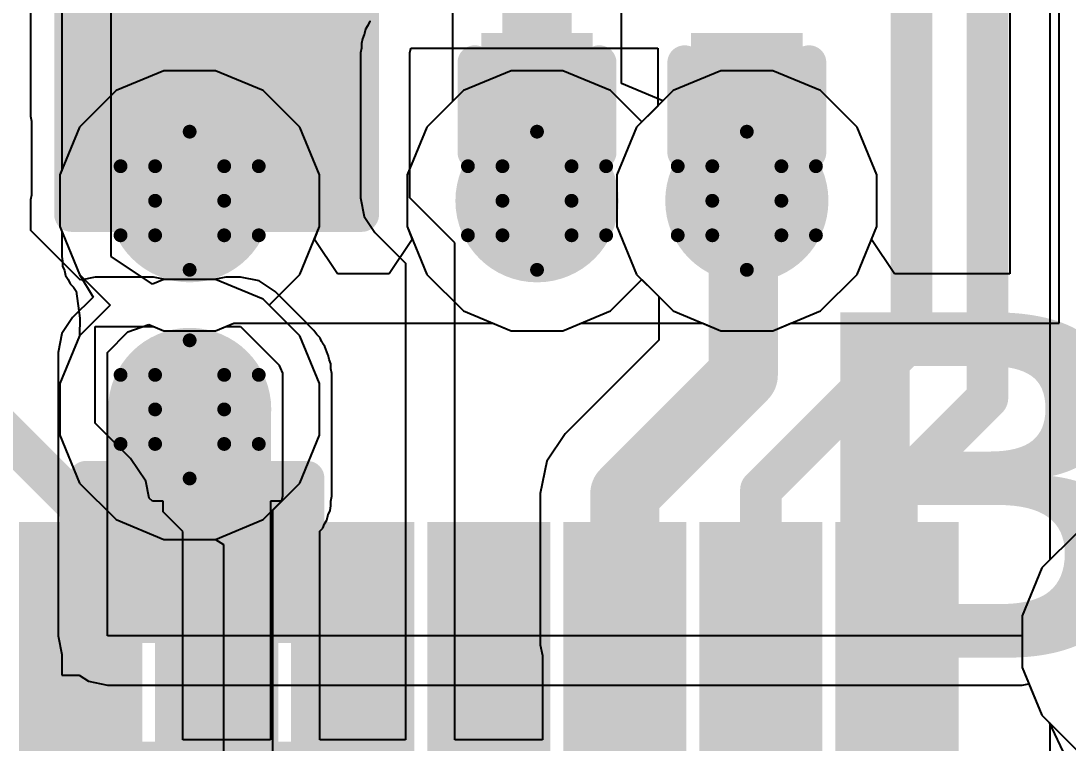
# Model space of a CAD drawing. Header units: inches. Extents: x -10 to 344, y -7 to 75.
# Drawn here: x 52.439 to 56.288, y 10.619 to 13.274 of the extents above; entities that cross this region are included whole.
import ezdxf

# ---------------------------------------------------------------- set-up
doc = ezdxf.new("R2010")
doc.units = ezdxf.units.IN
for name, color, linetype in [('Bottom Layer', 5, 'Continuous'), ('Bottom Overlay', 54, 'Continuous'), ('Bottom Paste', 16, 'Continuous'), ('Bottom Solder', 6, 'Continuous'), ('Drill Drawing', 1, 'Continuous'), ('Mid Layer 1', 16, 'Continuous'), ('Mid Layer 2', 76, 'Continuous'), ('Top Layer', 1, 'Continuous'), ('Top Overlay', 2, 'Continuous'), ('Top Paste', 8, 'Continuous'), ('Top Solder', 216, 'Continuous'), ('Via Holes', 16, 'Continuous')]:
    doc.layers.add(name, color=color, linetype=linetype)
doc.styles.add('Arial_Bold', font='', dxfattribs={"height": 0.2})
doc.styles.get('Arial_Bold').set_extended_font_data('Arial', bold=True)

# ---------------------------------------------------------------- blocks, each defined once
blk = doc.blocks.new('C___0402_25')
at = {"layer": 'Top Layer'}
for points in [[(-0.6985, -0.3175), (-0.6985, 0.3175), (-0.2413, 0.3175), (-0.2413, -0.3175)], [(0.2413, -0.3175), (0.2413, 0.3175), (0.6985, 0.3175), (0.6985, -0.3175)]]:
    blk.add_hatch(color=1, dxfattribs=at).paths.add_polyline_path(points)
at = {"layer": 'Top Paste'}
for points in [[(-0.6985, -0.3175), (-0.6985, 0.3175), (-0.2413, 0.3175), (-0.2413, -0.3175)], [(0.2413, -0.3175), (0.2413, 0.3175), (0.6985, 0.3175), (0.6985, -0.3175)]]:
    blk.add_hatch(color=8, dxfattribs=at).paths.add_polyline_path(points)
at = {"layer": 'Top Solder'}
for points in [[(-0.7585, -0.3775), (-0.7585, 0.3775), (-0.1813, 0.3775), (-0.1813, -0.3775)], [(0.1813, -0.3775), (0.1813, 0.3775), (0.7585, 0.3775), (0.7585, -0.3775)]]:
    blk.add_hatch(color=216, dxfattribs=at).paths.add_polyline_path(points)
at = {"layer": 'Top Overlay'}
for points in [[(-0.7874, 0.4064, 0.127, 0.127, 0), (-0.2794, 0.4064, 0.127, 0.127, 0)], [(-0.7874, 0.4064, 0.127, 0.127, 0), (-0.7874, -0.4064, 0.127, 0.127, 0)], [(0.2794, 0.4064, 0.127, 0.127, 0), (0.7874, 0.4064, 0.127, 0.127, 0)], [(0.7874, 0.4064, 0.127, 0.127, 0), (0.7874, -0.4064, 0.127, 0.127, 0)], [(-0.7874, -0.4064, 0.127, 0.127, 0), (-0.2794, -0.4064, 0.127, 0.127, 0)], [(0.2794, -0.4064, 0.127, 0.127, 0), (0.7874, -0.4064, 0.127, 0.127, 0)]]:
    blk.add_lwpolyline(points, format="xyseb", dxfattribs=at)
for points in [[(-0.8191, 0.4064, 0.0635, 0.0635, 1), (-0.7556, 0.4064, 0.0635, 0.0635, 1)], [(-0.8191, 0.4064, 0.0635, 0.0635, 1), (-0.7556, 0.4064, 0.0635, 0.0635, 1)], [(-0.3111, 0.4064, 0.0635, 0.0635, 1), (-0.2477, 0.4064, 0.0635, 0.0635, 1)], [(0.2477, 0.4064, 0.0635, 0.0635, 1), (0.3111, 0.4064, 0.0635, 0.0635, 1)], [(0.7556, 0.4064, 0.0635, 0.0635, 1), (0.8191, 0.4064, 0.0635, 0.0635, 1)], [(0.7556, 0.4064, 0.0635, 0.0635, 1), (0.8191, 0.4064, 0.0635, 0.0635, 1)], [(-0.8191, -0.4064, 0.0635, 0.0635, 1), (-0.7556, -0.4064, 0.0635, 0.0635, 1)], [(-0.8191, -0.4064, 0.0635, 0.0635, 1), (-0.7556, -0.4064, 0.0635, 0.0635, 1)], [(-0.3111, -0.4064, 0.0635, 0.0635, 1), (-0.2477, -0.4064, 0.0635, 0.0635, 1)], [(0.2477, -0.4064, 0.0635, 0.0635, 1), (0.3111, -0.4064, 0.0635, 0.0635, 1)], [(0.7556, -0.4064, 0.0635, 0.0635, 1), (0.8191, -0.4064, 0.0635, 0.0635, 1)], [(0.7556, -0.4064, 0.0635, 0.0635, 1), (0.8191, -0.4064, 0.0635, 0.0635, 1)]]:
    blk.add_lwpolyline(points, format="xyseb", close=True, dxfattribs=at)
blk = doc.blocks.new('C___0603_B_26')
at = {"layer": 'Bottom Layer'}
for points in [[(-1.143, -0.4445), (-1.143, 0.4445), (-0.381, 0.4445), (-0.381, -0.4445)], [(0.381, -0.4445), (0.381, 0.4445), (1.143, 0.4445), (1.143, -0.4445)]]:
    blk.add_hatch(color=5, dxfattribs=at).paths.add_polyline_path(points)
at = {"layer": 'Bottom Paste'}
for points in [[(-1.143, -0.4445), (-1.143, 0.4445), (-0.381, 0.4445), (-0.381, -0.4445)], [(0.381, -0.4445), (0.381, 0.4445), (1.143, 0.4445), (1.143, -0.4445)]]:
    blk.add_hatch(color=16, dxfattribs=at).paths.add_polyline_path(points)
at = {"layer": 'Bottom Solder'}
for points in [[(-1.203, -0.5045), (-1.203, 0.5045), (-0.321, 0.5045), (-0.321, -0.5045)], [(0.321, -0.5045), (0.321, 0.5045), (1.203, 0.5045), (1.203, -0.5045)]]:
    blk.add_hatch(color=6, dxfattribs=at).paths.add_polyline_path(points)
at = {"layer": 'Bottom Overlay'}
for points in [[(-1.2446, -0.5334, 0.127, 0.127, 0), (-1.2446, 0.5334, 0.127, 0.127, 0)], [(-0.4572, 0.5334, 0.127, 0.127, 0), (-1.2446, 0.5334, 0.127, 0.127, 0)], [(1.2446, 0.5334, 0.127, 0.127, 0), (0.4572, 0.5334, 0.127, 0.127, 0)], [(1.2446, -0.5334, 0.127, 0.127, 0), (1.2446, 0.5334, 0.127, 0.127, 0)], [(-0.4572, -0.5334, 0.127, 0.127, 0), (-1.2446, -0.5334, 0.127, 0.127, 0)], [(1.2446, -0.5334, 0.127, 0.127, 0), (0.4572, -0.5334, 0.127, 0.127, 0)]]:
    blk.add_lwpolyline(points, format="xyseb", dxfattribs=at)
for points in [[(-1.2764, 0.5334, 0.0635, 0.0635, 1), (-1.2128, 0.5334, 0.0635, 0.0635, 1)], [(-1.2764, 0.5334, 0.0635, 0.0635, 1), (-1.2128, 0.5334, 0.0635, 0.0635, 1)], [(-0.4889, 0.5334, 0.0635, 0.0635, 1), (-0.4254, 0.5334, 0.0635, 0.0635, 1)], [(0.4254, 0.5334, 0.0635, 0.0635, 1), (0.4889, 0.5334, 0.0635, 0.0635, 1)], [(1.2128, 0.5334, 0.0635, 0.0635, 1), (1.2764, 0.5334, 0.0635, 0.0635, 1)], [(1.2128, 0.5334, 0.0635, 0.0635, 1), (1.2764, 0.5334, 0.0635, 0.0635, 1)], [(-1.2764, -0.5334, 0.0635, 0.0635, 1), (-1.2128, -0.5334, 0.0635, 0.0635, 1)], [(-1.2764, -0.5334, 0.0635, 0.0635, 1), (-1.2128, -0.5334, 0.0635, 0.0635, 1)], [(-0.4889, -0.5334, 0.0635, 0.0635, 1), (-0.4254, -0.5334, 0.0635, 0.0635, 1)], [(0.4254, -0.5334, 0.0635, 0.0635, 1), (0.4889, -0.5334, 0.0635, 0.0635, 1)], [(1.2128, -0.5334, 0.0635, 0.0635, 1), (1.2764, -0.5334, 0.0635, 0.0635, 1)], [(1.2128, -0.5334, 0.0635, 0.0635, 1), (1.2764, -0.5334, 0.0635, 0.0635, 1)]]:
    blk.add_lwpolyline(points, format="xyseb", close=True, dxfattribs=at)
blk = doc.blocks.new('32_QFN__5_5__B_27')
at = {"layer": 'Bottom Layer'}
for points in [[(2.085, 1.375), (2.785, 1.375), (2.785, 1.125), (2.085, 1.125)], [(2.085, 0.875), (2.785, 0.875), (2.785, 0.625), (2.085, 0.625)], [(2.085, 0.375), (2.785, 0.375), (2.785, 0.125), (2.085, 0.125)], [(2.085, -0.125), (2.785, -0.125), (2.785, -0.375), (2.085, -0.375)], [(2.085, -0.625), (2.785, -0.625), (2.785, -0.875), (2.085, -0.875)], [(2.085, -1.125), (2.785, -1.125), (2.785, -1.375), (2.085, -1.375)], [(2.085, -1.625), (2.785, -1.625), (2.785, -1.875), (2.085, -1.875)]]:
    blk.add_hatch(color=5, dxfattribs=at).paths.add_polyline_path(points)
at = {"layer": 'Bottom Paste'}
for points in [[(2.085, 1.375), (2.785, 1.375), (2.785, 1.125), (2.085, 1.125)], [(2.085, 0.875), (2.785, 0.875), (2.785, 0.625), (2.085, 0.625)], [(2.085, 0.375), (2.785, 0.375), (2.785, 0.125), (2.085, 0.125)], [(2.085, -0.125), (2.785, -0.125), (2.785, -0.375), (2.085, -0.375)], [(2.085, -0.625), (2.785, -0.625), (2.785, -0.875), (2.085, -0.875)], [(2.085, -1.125), (2.785, -1.125), (2.785, -1.375), (2.085, -1.375)], [(2.085, -1.625), (2.785, -1.625), (2.785, -1.875), (2.085, -1.875)]]:
    blk.add_hatch(color=16, dxfattribs=at).paths.add_polyline_path(points)
at = {"layer": 'Bottom Solder'}
for points in [[(1.9834, 1.4766), (2.8866, 1.4766), (2.8866, 1.0234), (1.9834, 1.0234)], [(1.9834, 0.9766), (2.8866, 0.9766), (2.8866, 0.5234), (1.9834, 0.5234)], [(1.9834, 0.4766), (2.8866, 0.4766), (2.8866, 0.0234), (1.9834, 0.0234)], [(1.9834, -0.0234), (2.8866, -0.0234), (2.8866, -0.4766), (1.9834, -0.4766)], [(1.9834, -0.5234), (2.8866, -0.5234), (2.8866, -0.9766), (1.9834, -0.9766)], [(1.9834, -1.0234), (2.8866, -1.0234), (2.8866, -1.4766), (1.9834, -1.4766)], [(1.9834, -1.5234), (2.8866, -1.5234), (2.8866, -1.9766), (1.9834, -1.9766)]]:
    blk.add_hatch(color=6, dxfattribs=at).paths.add_polyline_path(points)
at = {"layer": 'Bottom Overlay'}
blk.add_lwpolyline([(2.5, -2.205, 0.127, 0.127, 0), (2.5, -2.5, 0.127, 0.127, 0)], format="xyseb", dxfattribs=at)
blk.add_lwpolyline([(2.4683, -2.205, 0.0635, 0.0635, 1), (2.5318, -2.205, 0.0635, 0.0635, 1)], format="xyseb", close=True, dxfattribs=at)
blk = doc.blocks.new('CAP_0201_B_93')
at = {"layer": 'Bottom Layer'}
for points in [[(-0.45, 0.15), (-0.15, 0.15), (-0.15, -0.15), (-0.45, -0.15)], [(0.15, 0.15), (0.45, 0.15), (0.45, -0.15), (0.15, -0.15)]]:
    blk.add_hatch(color=5, dxfattribs=at).paths.add_polyline_path(points)
at = {"layer": 'Bottom Paste'}
for points in [[(-0.45, 0.15), (-0.15, 0.15), (-0.15, -0.15), (-0.45, -0.15)], [(0.15, 0.15), (0.45, 0.15), (0.45, -0.15), (0.15, -0.15)]]:
    blk.add_hatch(color=16, dxfattribs=at).paths.add_polyline_path(points)
at = {"layer": 'Bottom Solder'}
for points in [[(-0.505, 0.205), (-0.095, 0.205), (-0.095, -0.205), (-0.505, -0.205)], [(0.095, 0.205), (0.505, 0.205), (0.505, -0.205), (0.095, -0.205)]]:
    blk.add_hatch(color=6, dxfattribs=at).paths.add_polyline_path(points)
at = {"layer": 'Bottom Overlay'}
for points in [[(-0.2032, 0.2286, 0.127, 0.127, 0), (-0.5334, 0.2286, 0.127, 0.127, 0)], [(-0.5334, -0.2286, 0.127, 0.127, 0), (-0.5334, 0.2286, 0.127, 0.127, 0)], [(0.5334, 0.2286, 0.127, 0.127, 0), (0.2032, 0.2286, 0.127, 0.127, 0)], [(0.5334, -0.2286, 0.127, 0.127, 0), (0.5334, 0.2286, 0.127, 0.127, 0)], [(-0.2032, -0.2286, 0.127, 0.127, 0), (-0.5334, -0.2286, 0.127, 0.127, 0)], [(0.5334, -0.2286, 0.127, 0.127, 0), (0.2032, -0.2286, 0.127, 0.127, 0)]]:
    blk.add_lwpolyline(points, format="xyseb", dxfattribs=at)
for points in [[(-0.5651, 0.2286, 0.0635, 0.0635, 1), (-0.5016, 0.2286, 0.0635, 0.0635, 1)], [(-0.5651, 0.2286, 0.0635, 0.0635, 1), (-0.5016, 0.2286, 0.0635, 0.0635, 1)], [(-0.2349, 0.2286, 0.0635, 0.0635, 1), (-0.1714, 0.2286, 0.0635, 0.0635, 1)], [(0.1714, 0.2286, 0.0635, 0.0635, 1), (0.2349, 0.2286, 0.0635, 0.0635, 1)], [(0.5016, 0.2286, 0.0635, 0.0635, 1), (0.5651, 0.2286, 0.0635, 0.0635, 1)], [(0.5016, 0.2286, 0.0635, 0.0635, 1), (0.5651, 0.2286, 0.0635, 0.0635, 1)], [(-0.5651, -0.2286, 0.0635, 0.0635, 1), (-0.5016, -0.2286, 0.0635, 0.0635, 1)], [(-0.5651, -0.2286, 0.0635, 0.0635, 1), (-0.5016, -0.2286, 0.0635, 0.0635, 1)], [(-0.2349, -0.2286, 0.0635, 0.0635, 1), (-0.1714, -0.2286, 0.0635, 0.0635, 1)], [(0.1714, -0.2286, 0.0635, 0.0635, 1), (0.2349, -0.2286, 0.0635, 0.0635, 1)], [(0.5016, -0.2286, 0.0635, 0.0635, 1), (0.5651, -0.2286, 0.0635, 0.0635, 1)], [(0.5016, -0.2286, 0.0635, 0.0635, 1), (0.5651, -0.2286, 0.0635, 0.0635, 1)]]:
    blk.add_lwpolyline(points, format="xyseb", close=True, dxfattribs=at)
blk = doc.blocks.new('CAP_0201_B_94')
at = {"layer": 'Bottom Layer'}
for points in [[(-0.45, 0.15), (-0.15, 0.15), (-0.15, -0.15), (-0.45, -0.15)], [(0.15, 0.15), (0.45, 0.15), (0.45, -0.15), (0.15, -0.15)]]:
    blk.add_hatch(color=5, dxfattribs=at).paths.add_polyline_path(points)
at = {"layer": 'Bottom Paste'}
for points in [[(-0.45, 0.15), (-0.15, 0.15), (-0.15, -0.15), (-0.45, -0.15)], [(0.15, 0.15), (0.45, 0.15), (0.45, -0.15), (0.15, -0.15)]]:
    blk.add_hatch(color=16, dxfattribs=at).paths.add_polyline_path(points)
at = {"layer": 'Bottom Solder'}
for points in [[(-0.505, 0.205), (-0.095, 0.205), (-0.095, -0.205), (-0.505, -0.205)], [(0.095, 0.205), (0.505, 0.205), (0.505, -0.205), (0.095, -0.205)]]:
    blk.add_hatch(color=6, dxfattribs=at).paths.add_polyline_path(points)
at = {"layer": 'Bottom Overlay'}
for points in [[(-0.2032, 0.2286, 0.127, 0.127, 0), (-0.5334, 0.2286, 0.127, 0.127, 0)], [(-0.5334, -0.2286, 0.127, 0.127, 0), (-0.5334, 0.2286, 0.127, 0.127, 0)], [(0.5334, 0.2286, 0.127, 0.127, 0), (0.2032, 0.2286, 0.127, 0.127, 0)], [(0.5334, -0.2286, 0.127, 0.127, 0), (0.5334, 0.2286, 0.127, 0.127, 0)], [(-0.2032, -0.2286, 0.127, 0.127, 0), (-0.5334, -0.2286, 0.127, 0.127, 0)], [(0.5334, -0.2286, 0.127, 0.127, 0), (0.2032, -0.2286, 0.127, 0.127, 0)]]:
    blk.add_lwpolyline(points, format="xyseb", dxfattribs=at)
for points in [[(-0.5651, 0.2286, 0.0635, 0.0635, 1), (-0.5016, 0.2286, 0.0635, 0.0635, 1)], [(-0.5651, 0.2286, 0.0635, 0.0635, 1), (-0.5016, 0.2286, 0.0635, 0.0635, 1)], [(-0.2349, 0.2286, 0.0635, 0.0635, 1), (-0.1714, 0.2286, 0.0635, 0.0635, 1)], [(0.1714, 0.2286, 0.0635, 0.0635, 1), (0.2349, 0.2286, 0.0635, 0.0635, 1)], [(0.5016, 0.2286, 0.0635, 0.0635, 1), (0.5651, 0.2286, 0.0635, 0.0635, 1)], [(0.5016, 0.2286, 0.0635, 0.0635, 1), (0.5651, 0.2286, 0.0635, 0.0635, 1)], [(-0.5651, -0.2286, 0.0635, 0.0635, 1), (-0.5016, -0.2286, 0.0635, 0.0635, 1)], [(-0.5651, -0.2286, 0.0635, 0.0635, 1), (-0.5016, -0.2286, 0.0635, 0.0635, 1)], [(-0.2349, -0.2286, 0.0635, 0.0635, 1), (-0.1714, -0.2286, 0.0635, 0.0635, 1)], [(0.1714, -0.2286, 0.0635, 0.0635, 1), (0.2349, -0.2286, 0.0635, 0.0635, 1)], [(0.5016, -0.2286, 0.0635, 0.0635, 1), (0.5651, -0.2286, 0.0635, 0.0635, 1)], [(0.5016, -0.2286, 0.0635, 0.0635, 1), (0.5651, -0.2286, 0.0635, 0.0635, 1)]]:
    blk.add_lwpolyline(points, format="xyseb", close=True, dxfattribs=at)

msp = doc.modelspace()

# ---------------------------------------------------------------- hatches: boundary and pattern name
at = {"layer": 'Bottom Layer'}
h = msp.add_hatch(color=5, dxfattribs=at)
edge = h.paths.add_edge_path()
edge.add_arc((53.0588, 12.6126), 0.3, 0, 360)
h = msp.add_hatch(color=5, dxfattribs=at)
edge = h.paths.add_edge_path()
edge.add_arc((54.3357, 12.6126), 0.3, 0, 360)
h = msp.add_hatch(color=5, dxfattribs=at)
edge = h.paths.add_edge_path()
edge.add_arc((55.107, 12.6126), 0.3, 0, 360)
h = msp.add_hatch(color=5, dxfattribs=at)
edge = h.paths.add_edge_path()
edge.add_arc((53.0588, 11.8454), 0.3, 0, 360)
at = {"layer": 'Mid Layer 1'}
h = msp.add_hatch(color=16, dxfattribs=at)
edge = h.paths.add_edge_path()
edge.add_arc((53.0588, 12.6126), 0.3, 0, 360)
h = msp.add_hatch(color=16, dxfattribs=at)
edge = h.paths.add_edge_path()
edge.add_arc((54.3357, 12.6126), 0.3, 0, 360)
h = msp.add_hatch(color=16, dxfattribs=at)
edge = h.paths.add_edge_path()
edge.add_arc((55.107, 12.6126), 0.3, 0, 360)
h = msp.add_hatch(color=16, dxfattribs=at)
edge = h.paths.add_edge_path()
edge.add_arc((53.0588, 11.8454), 0.3, 0, 360)
at = {"layer": 'Mid Layer 2'}
h = msp.add_hatch(color=76, dxfattribs=at)
edge = h.paths.add_edge_path()
edge.add_arc((53.0588, 12.6126), 0.3, 0, 360)
h = msp.add_hatch(color=76, dxfattribs=at)
edge = h.paths.add_edge_path()
edge.add_arc((54.3357, 12.6126), 0.3, 0, 360)
h = msp.add_hatch(color=76, dxfattribs=at)
edge = h.paths.add_edge_path()
edge.add_arc((55.107, 12.6126), 0.3, 0, 360)
h = msp.add_hatch(color=76, dxfattribs=at)
edge = h.paths.add_edge_path()
edge.add_arc((53.0588, 11.8454), 0.3, 0, 360)
at = {"layer": 'Top Layer'}
h = msp.add_hatch(color=1, dxfattribs=at)
edge = h.paths.add_edge_path()
edge.add_arc((53.0588, 12.6126), 0.3, 0, 360)
h = msp.add_hatch(color=1, dxfattribs=at)
edge = h.paths.add_edge_path()
edge.add_arc((54.3357, 12.6126), 0.3, 0, 360)
h = msp.add_hatch(color=1, dxfattribs=at)
edge = h.paths.add_edge_path()
edge.add_arc((55.107, 12.6126), 0.3, 0, 360)
h = msp.add_hatch(color=1, dxfattribs=at)
edge = h.paths.add_edge_path()
edge.add_arc((53.0588, 11.8454), 0.3, 0, 360)
msp.add_hatch(color=1, dxfattribs=at).paths.add_polyline_path([(52.7565, 11.0465), (53.3581, 11.0465), (53.3581, 11.8454), (52.7565, 11.8454)])
at = {"layer": 'Via Holes'}
h = msp.add_hatch(color=7, dxfattribs=at)
edge = h.paths.add_edge_path()
edge.add_arc((53.0588, 12.6126), 0.15, 0, 360)
h = msp.add_hatch(color=7, dxfattribs=at)
edge = h.paths.add_edge_path()
edge.add_arc((54.3357, 12.6126), 0.15, 0, 360)
h = msp.add_hatch(color=7, dxfattribs=at)
edge = h.paths.add_edge_path()
edge.add_arc((55.107, 12.6126), 0.15, 0, 360)
h = msp.add_hatch(color=7, dxfattribs=at)
edge = h.paths.add_edge_path()
edge.add_arc((53.0588, 11.8454), 0.15, 0, 360)

# ---------------------------------------------------------------- linework, layer by layer
at = {"layer": 'Bottom Layer'}
for p, q in [((52.4749, 12.9219), (52.4749, 13.4156)), ((53.7048, 13.2432), (53.7017, 13.2273)), ((53.7138, 13.2566), (53.7048, 13.2432)), ((53.7206, 13.2731), (53.7138, 13.2566)), ((53.7215, 13.2744), (53.7206, 13.2731)), ((53.6936, 13.2078), (53.6903, 13.1913)), ((53.7004, 13.2243), (53.6936, 13.2078)), ((53.7006, 13.2253), (53.7004, 13.2243)), ((53.7012, 13.2262), (53.7006, 13.2253)), ((53.7017, 13.2273), (53.7012, 13.2262)), ((53.6903, 13.1735), (53.6868, 13.1559)), ((53.6903, 13.1913), (53.6903, 13.1735)), ((53.8681, 13.1559), (53.8714, 13.1724)), ((53.8714, 13.1724), (53.8723, 13.1738)), ((53.8723, 13.1738), (54.7792, 13.1738)), ((54.7792, 13.1738), (54.7792, 12.9605)), ((53.6868, 13.1559), (53.6868, 12.6235)), ((53.8681, 12.6235), (53.8681, 13.1559)), ((54.7792, 12.9605), (54.7019, 12.8833)), ((52.4783, 12.9044), (52.4749, 12.9219)), ((52.4783, 12.6344), (52.4783, 12.9044)), ((54.7019, 12.8833), (54.6292, 12.7076)), ((54.6292, 12.7076), (54.6292, 12.5176)), ((52.4749, 12.6169), (52.4783, 12.6344)), ((52.4749, 12.503), (52.4749, 12.6169)), ((53.6868, 12.6235), (53.7006, 12.5542)), ((54.0335, 12.4582), (53.8681, 12.6235)), ((53.7006, 12.5542), (53.7399, 12.4953)), ((54.6292, 12.5176), (54.7019, 12.342)), ((52.6571, 12.3208), (52.4749, 12.503)), ((53.7399, 12.4953), (53.8522, 12.3831)), ((54.0335, 10.6302), (54.0335, 12.4582)), ((53.8522, 12.3831), (53.8522, 10.6302)), ((52.7115, 12.3316), (52.6571, 12.3208)), ((52.9262, 12.3316), (52.7115, 12.3316)), ((52.9685, 12.3232), (52.9262, 12.3316)), ((53.1492, 12.3232), (52.9685, 12.3232)), ((53.1914, 12.3316), (53.1492, 12.3232)), ((53.2451, 12.3316), (53.1914, 12.3316)), ((53.3145, 12.3178), (53.2451, 12.3316)), ((53.3733, 12.2786), (53.3145, 12.3178)), ((54.7019, 12.342), (54.7832, 12.2607)), ((53.4645, 12.1874), (53.3733, 12.2786)), ((54.7832, 12.2607), (54.7832, 12.0999)), ((53.5158, 12.136), (53.4645, 12.1874)), ((52.7115, 11.7952), (52.7115, 12.1504)), ((52.7115, 12.1504), (52.9262, 12.1504)), ((52.9262, 12.1504), (52.9638, 12.1348)), ((52.9638, 12.1348), (53.1539, 12.1348)), ((53.1539, 12.1348), (53.1914, 12.1504)), ((53.1914, 12.1504), (53.2451, 12.1504)), ((53.2451, 12.1504), (53.3363, 12.0592)), ((53.5258, 12.1211), (53.5158, 12.136)), ((53.5384, 12.1084), (53.5258, 12.1211)), ((53.5438, 12.0954), (53.5384, 12.1084)), ((53.5454, 12.0938), (53.5438, 12.0954)), ((53.5471, 12.0892), (53.5454, 12.0938)), ((53.5551, 12.0772), (53.5471, 12.0892)), ((54.7832, 12.0999), (54.4388, 11.7555)), ((53.3363, 12.0592), (53.3876, 12.0079)), ((53.5553, 12.0762), (53.5551, 12.0772)), ((53.5672, 12.0476), (53.5553, 12.0762)), ((53.5677, 12.0467), (53.5672, 12.0476)), ((53.5672, 12.0476), (53.5672, 12.0476)), ((53.5712, 12.0292), (53.5677, 12.0467)), ((53.5781, 12.0127), (53.5712, 12.0292)), ((53.578, 11.9949), (53.5781, 12.0127)), ((53.3876, 12.0079), (53.3878, 12.0069)), ((53.3878, 12.0069), (53.3916, 11.9978)), ((53.3916, 11.9978), (53.3916, 11.9978)), ((53.3916, 11.9978), (53.3916, 11.9978)), ((53.3916, 11.9978), (53.3997, 11.9782)), ((53.3997, 11.9782), (53.4002, 11.9774)), ((53.4002, 11.9774), (53.4002, 11.5259)), ((53.5815, 11.9774), (53.578, 11.9949)), ((53.5815, 11.5259), (53.5815, 11.9774)), ((52.8416, 11.6651), (52.7115, 11.7952)), ((54.4388, 11.7555), (54.3714, 11.6546)), ((52.8978, 11.5811), (52.8416, 11.6651)), ((54.3714, 11.6546), (54.3477, 11.5357)), ((52.91, 11.5196), (52.8978, 11.5811)), ((52.9216, 11.508), (52.91, 11.5196)), ((53.397, 11.5094), (53.3961, 11.508)), ((53.4002, 11.5259), (53.397, 11.5094)), ((53.578, 11.5083), (53.5815, 11.5259)), ((54.3477, 11.5357), (54.3477, 10.9802)), ((52.9613, 11.508), (52.9216, 11.508)), ((52.9613, 11.4683), (52.9613, 11.508)), ((53.3961, 11.508), (53.3557, 11.508)), ((53.3557, 11.508), (53.3557, 11.3926)), ((53.5679, 11.4575), (53.5748, 11.474)), ((53.5748, 11.474), (53.578, 11.4905)), ((53.578, 11.4905), (53.578, 11.5083)), ((53.0335, 11.3961), (52.9613, 11.4683)), ((53.5546, 11.4252), (53.5635, 11.4386)), ((53.5635, 11.4386), (53.5667, 11.4545)), ((53.5667, 11.4545), (53.5672, 11.4556)), ((53.5672, 11.4556), (53.5677, 11.4565)), ((53.5677, 11.4565), (53.5679, 11.4575)), ((53.0335, 10.6302), (53.0335, 11.3961)), ((53.537, 11.3975), (53.5468, 11.4074)), ((53.537, 10.6302), (53.537, 11.3975)), ((53.5468, 11.4074), (53.5478, 11.4087)), ((53.5478, 11.4087), (53.5546, 11.4252)), ((53.3557, 11.3926), (53.3557, 10.6302)), ((54.3477, 10.9802), (54.3557, 10.9401)), ((54.3557, 10.9401), (54.3557, 10.6302)), ((53.3557, 10.6302), (53.0335, 10.6302)), ((53.8522, 10.6302), (53.537, 10.6302)), ((54.3557, 10.6302), (54.0335, 10.6302))]:
    msp.add_line(p, q, dxfattribs=at)
for points in [[(55.9917, 11.8873, 0.1524, 0.1524, 0), (55.9917, 15.031, 0.1524, 0.1524, 0)], [(55.7123, 12.1033, 0.1524, 0.1524, 0), (55.7123, 14.9152, 0.1524, 0.1524, 0)], [(52.5661, 13.5727, 0.254, 0.254, 0), (53.0944, 13.0444, 0.254, 0.254, 0)], [(53.0944, 13.0444, 0.254, 0.254, 0), (53.1579, 13.0444, 0.254, 0.254, 0)], [(55.107, 12.6126, 0.1524, 0.1524, 0), (55.107, 13.0238, 0.1524, 0.1524, 0)], [(55.094, 11.9712, 0.254, 0.254, 0), (55.094, 12.4002, 0.254, 0.254, 0)], [(55.1585, 11.5495, 0.1524, 0.1524, 0), (55.7123, 12.1033, 0.1524, 0.1524, 0)], [(52.1121, 12.0285, 0.1524, 0.1524, 0), (52.6585, 11.482, 0.1524, 0.1524, 0)], [(54.6585, 11.5357, 0.254, 0.254, 0), (55.094, 11.9712, 0.254, 0.254, 0)], [(55.6585, 11.5541, 0.1524, 0.1524, 0), (55.9917, 11.8873, 0.1524, 0.1524, 0)], [(54.6585, 10.9802, 0.254, 0.254, 0), (54.6585, 11.5357, 0.254, 0.254, 0)], [(55.1585, 10.9802, 0.1524, 0.1524, 0), (55.1585, 11.5495, 0.1524, 0.1524, 0)], [(55.6585, 10.9802, 0.1524, 0.1524, 0), (55.6585, 11.5541, 0.1524, 0.1524, 0)], [(52.6585, 10.9802, 0.1524, 0.1524, 0), (52.6585, 11.482, 0.1524, 0.1524, 0)]]:
    msp.add_lwpolyline(points, format="xyseb", dxfattribs=at)
for points in [[(53.0309, 13.0444, 0.127, 0.127, 1), (53.1579, 13.0444, 0.127, 0.127, 1)], [(53.0309, 13.0444, 0.127, 0.127, 1), (53.1579, 13.0444, 0.127, 0.127, 1)], [(53.0944, 13.0444, 0.127, 0.127, 1), (53.2214, 13.0444, 0.127, 0.127, 1)], [(55.0689, 13.0238, 0.0762, 0.0762, 1), (55.1451, 13.0238, 0.0762, 0.0762, 1)], [(55.0689, 12.6126, 0.0762, 0.0762, 1), (55.1451, 12.6126, 0.0762, 0.0762, 1)], [(55.0305, 12.4002, 0.127, 0.127, 1), (55.1575, 12.4002, 0.127, 0.127, 1)], [(55.6742, 12.1033, 0.0762, 0.0762, 1), (55.7504, 12.1033, 0.0762, 0.0762, 1)], [(55.6742, 12.1033, 0.0762, 0.0762, 1), (55.7504, 12.1033, 0.0762, 0.0762, 1)], [(55.0305, 11.9712, 0.127, 0.127, 1), (55.1575, 11.9712, 0.127, 0.127, 1)], [(55.0305, 11.9712, 0.127, 0.127, 1), (55.1575, 11.9712, 0.127, 0.127, 1)], [(55.9536, 11.8873, 0.0762, 0.0762, 1), (56.0298, 11.8873, 0.0762, 0.0762, 1)], [(55.9536, 11.8873, 0.0762, 0.0762, 1), (56.0298, 11.8873, 0.0762, 0.0762, 1)], [(54.595, 11.5357, 0.127, 0.127, 1), (54.722, 11.5357, 0.127, 0.127, 1)], [(54.595, 11.5357, 0.127, 0.127, 1), (54.722, 11.5357, 0.127, 0.127, 1)], [(55.1204, 11.5495, 0.0762, 0.0762, 1), (55.1966, 11.5495, 0.0762, 0.0762, 1)], [(55.1204, 11.5495, 0.0762, 0.0762, 1), (55.1966, 11.5495, 0.0762, 0.0762, 1)], [(55.6204, 11.5541, 0.0762, 0.0762, 1), (55.6966, 11.5541, 0.0762, 0.0762, 1)], [(55.6204, 11.5541, 0.0762, 0.0762, 1), (55.6966, 11.5541, 0.0762, 0.0762, 1)], [(52.6204, 11.482, 0.0762, 0.0762, 1), (52.6966, 11.482, 0.0762, 0.0762, 1)], [(52.6204, 11.482, 0.0762, 0.0762, 1), (52.6966, 11.482, 0.0762, 0.0762, 1)], [(54.595, 10.9802, 0.127, 0.127, 1), (54.722, 10.9802, 0.127, 0.127, 1)], [(52.6204, 10.9802, 0.0762, 0.0762, 1), (52.6966, 10.9802, 0.0762, 0.0762, 1)], [(55.1204, 10.9802, 0.0762, 0.0762, 1), (55.1966, 10.9802, 0.0762, 0.0762, 1)], [(55.6204, 10.9802, 0.0762, 0.0762, 1), (55.6966, 10.9802, 0.0762, 0.0762, 1)]]:
    msp.add_lwpolyline(points, format="xyseb", close=True, dxfattribs=at)
at = {"layer": 'Drill Drawing'}
for points in [[(52.9318, 12.7396, 0.0508, 0.0508, 0), (53.0588, 12.8666, 0.0508, 0.0508, 0)], [(53.0588, 12.8666, 0.0508, 0.0508, 0), (53.1858, 12.7396, 0.0508, 0.0508, 0)], [(54.2087, 12.7396, 0.0508, 0.0508, 0), (54.3357, 12.8666, 0.0508, 0.0508, 0)], [(54.3357, 12.8666, 0.0508, 0.0508, 0), (54.4627, 12.7396, 0.0508, 0.0508, 0)], [(54.98, 12.7396, 0.0508, 0.0508, 0), (55.107, 12.8666, 0.0508, 0.0508, 0)], [(55.107, 12.8666, 0.0508, 0.0508, 0), (55.234, 12.7396, 0.0508, 0.0508, 0)], [(52.8048, 12.7396, 0.0508, 0.0508, 0), (52.9318, 12.6126, 0.0508, 0.0508, 0)], [(52.8048, 12.7396, 0.0508, 0.0508, 0), (52.9318, 12.7396, 0.0508, 0.0508, 0)], [(53.1858, 12.7396, 0.0508, 0.0508, 0), (53.3128, 12.7396, 0.0508, 0.0508, 0)], [(53.1858, 12.6126, 0.0508, 0.0508, 0), (53.3128, 12.7396, 0.0508, 0.0508, 0)], [(54.0817, 12.7396, 0.0508, 0.0508, 0), (54.2087, 12.6126, 0.0508, 0.0508, 0)], [(54.0817, 12.7396, 0.0508, 0.0508, 0), (54.2087, 12.7396, 0.0508, 0.0508, 0)], [(54.4627, 12.7396, 0.0508, 0.0508, 0), (54.5897, 12.7396, 0.0508, 0.0508, 0)], [(54.4627, 12.6126, 0.0508, 0.0508, 0), (54.5897, 12.7396, 0.0508, 0.0508, 0)], [(54.853, 12.7396, 0.0508, 0.0508, 0), (54.98, 12.6126, 0.0508, 0.0508, 0)], [(54.853, 12.7396, 0.0508, 0.0508, 0), (54.98, 12.7396, 0.0508, 0.0508, 0)], [(55.234, 12.7396, 0.0508, 0.0508, 0), (55.361, 12.7396, 0.0508, 0.0508, 0)], [(55.234, 12.6126, 0.0508, 0.0508, 0), (55.361, 12.7396, 0.0508, 0.0508, 0)], [(52.8048, 12.4856, 0.0508, 0.0508, 0), (52.9318, 12.6126, 0.0508, 0.0508, 0)], [(53.1858, 12.6126, 0.0508, 0.0508, 0), (53.3128, 12.4856, 0.0508, 0.0508, 0)], [(54.0817, 12.4856, 0.0508, 0.0508, 0), (54.2087, 12.6126, 0.0508, 0.0508, 0)], [(54.4627, 12.6126, 0.0508, 0.0508, 0), (54.5897, 12.4856, 0.0508, 0.0508, 0)], [(54.853, 12.4856, 0.0508, 0.0508, 0), (54.98, 12.6126, 0.0508, 0.0508, 0)], [(55.234, 12.6126, 0.0508, 0.0508, 0), (55.361, 12.4856, 0.0508, 0.0508, 0)], [(52.8048, 12.4856, 0.0508, 0.0508, 0), (52.9318, 12.4856, 0.0508, 0.0508, 0)], [(52.9318, 12.4856, 0.0508, 0.0508, 0), (53.0588, 12.3586, 0.0508, 0.0508, 0)], [(53.0588, 12.3586, 0.0508, 0.0508, 0), (53.1858, 12.4856, 0.0508, 0.0508, 0)], [(53.1858, 12.4856, 0.0508, 0.0508, 0), (53.3128, 12.4856, 0.0508, 0.0508, 0)], [(54.0817, 12.4856, 0.0508, 0.0508, 0), (54.2087, 12.4856, 0.0508, 0.0508, 0)], [(54.2087, 12.4856, 0.0508, 0.0508, 0), (54.3357, 12.3586, 0.0508, 0.0508, 0)], [(54.3357, 12.3586, 0.0508, 0.0508, 0), (54.4627, 12.4856, 0.0508, 0.0508, 0)], [(54.4627, 12.4856, 0.0508, 0.0508, 0), (54.5897, 12.4856, 0.0508, 0.0508, 0)], [(54.853, 12.4856, 0.0508, 0.0508, 0), (54.98, 12.4856, 0.0508, 0.0508, 0)], [(54.98, 12.4856, 0.0508, 0.0508, 0), (55.107, 12.3586, 0.0508, 0.0508, 0)], [(55.107, 12.3586, 0.0508, 0.0508, 0), (55.234, 12.4856, 0.0508, 0.0508, 0)], [(55.234, 12.4856, 0.0508, 0.0508, 0), (55.361, 12.4856, 0.0508, 0.0508, 0)], [(52.9318, 11.9724, 0.0508, 0.0508, 0), (53.0588, 12.0994, 0.0508, 0.0508, 0)], [(53.0588, 12.0994, 0.0508, 0.0508, 0), (53.1858, 11.9724, 0.0508, 0.0508, 0)], [(52.8048, 11.9724, 0.0508, 0.0508, 0), (52.9318, 11.8454, 0.0508, 0.0508, 0)], [(52.8048, 11.9724, 0.0508, 0.0508, 0), (52.9318, 11.9724, 0.0508, 0.0508, 0)], [(53.1858, 11.9724, 0.0508, 0.0508, 0), (53.3128, 11.9724, 0.0508, 0.0508, 0)], [(53.1858, 11.8454, 0.0508, 0.0508, 0), (53.3128, 11.9724, 0.0508, 0.0508, 0)], [(52.8048, 11.7184, 0.0508, 0.0508, 0), (52.9318, 11.8454, 0.0508, 0.0508, 0)], [(53.1858, 11.8454, 0.0508, 0.0508, 0), (53.3128, 11.7184, 0.0508, 0.0508, 0)], [(52.8048, 11.7184, 0.0508, 0.0508, 0), (52.9318, 11.7184, 0.0508, 0.0508, 0)], [(52.9318, 11.7184, 0.0508, 0.0508, 0), (53.0588, 11.5914, 0.0508, 0.0508, 0)], [(53.0588, 11.5914, 0.0508, 0.0508, 0), (53.1858, 11.7184, 0.0508, 0.0508, 0)], [(53.1858, 11.7184, 0.0508, 0.0508, 0), (53.3128, 11.7184, 0.0508, 0.0508, 0)]]:
    msp.add_lwpolyline(points, format="xyseb", dxfattribs=at)
for points in [[(53.0461, 12.8666, 0.0254, 0.0254, 1), (53.0715, 12.8666, 0.0254, 0.0254, 1)], [(53.0461, 12.8666, 0.0254, 0.0254, 1), (53.0715, 12.8666, 0.0254, 0.0254, 1)], [(54.323, 12.8666, 0.0254, 0.0254, 1), (54.3484, 12.8666, 0.0254, 0.0254, 1)], [(54.323, 12.8666, 0.0254, 0.0254, 1), (54.3484, 12.8666, 0.0254, 0.0254, 1)], [(55.0943, 12.8666, 0.0254, 0.0254, 1), (55.1197, 12.8666, 0.0254, 0.0254, 1)], [(55.0943, 12.8666, 0.0254, 0.0254, 1), (55.1197, 12.8666, 0.0254, 0.0254, 1)], [(52.7921, 12.7396, 0.0254, 0.0254, 1), (52.8175, 12.7396, 0.0254, 0.0254, 1)], [(52.7921, 12.7396, 0.0254, 0.0254, 1), (52.8175, 12.7396, 0.0254, 0.0254, 1)], [(52.9191, 12.7396, 0.0254, 0.0254, 1), (52.9445, 12.7396, 0.0254, 0.0254, 1)], [(52.9191, 12.7396, 0.0254, 0.0254, 1), (52.9445, 12.7396, 0.0254, 0.0254, 1)], [(53.1731, 12.7396, 0.0254, 0.0254, 1), (53.1985, 12.7396, 0.0254, 0.0254, 1)], [(53.1731, 12.7396, 0.0254, 0.0254, 1), (53.1985, 12.7396, 0.0254, 0.0254, 1)], [(53.3001, 12.7396, 0.0254, 0.0254, 1), (53.3255, 12.7396, 0.0254, 0.0254, 1)], [(53.3001, 12.7396, 0.0254, 0.0254, 1), (53.3255, 12.7396, 0.0254, 0.0254, 1)], [(54.069, 12.7396, 0.0254, 0.0254, 1), (54.0944, 12.7396, 0.0254, 0.0254, 1)], [(54.069, 12.7396, 0.0254, 0.0254, 1), (54.0944, 12.7396, 0.0254, 0.0254, 1)], [(54.196, 12.7396, 0.0254, 0.0254, 1), (54.2214, 12.7396, 0.0254, 0.0254, 1)], [(54.196, 12.7396, 0.0254, 0.0254, 1), (54.2214, 12.7396, 0.0254, 0.0254, 1)], [(54.45, 12.7396, 0.0254, 0.0254, 1), (54.4754, 12.7396, 0.0254, 0.0254, 1)], [(54.45, 12.7396, 0.0254, 0.0254, 1), (54.4754, 12.7396, 0.0254, 0.0254, 1)], [(54.577, 12.7396, 0.0254, 0.0254, 1), (54.6024, 12.7396, 0.0254, 0.0254, 1)], [(54.577, 12.7396, 0.0254, 0.0254, 1), (54.6024, 12.7396, 0.0254, 0.0254, 1)], [(54.8403, 12.7396, 0.0254, 0.0254, 1), (54.8657, 12.7396, 0.0254, 0.0254, 1)], [(54.8403, 12.7396, 0.0254, 0.0254, 1), (54.8657, 12.7396, 0.0254, 0.0254, 1)], [(54.9673, 12.7396, 0.0254, 0.0254, 1), (54.9927, 12.7396, 0.0254, 0.0254, 1)], [(54.9673, 12.7396, 0.0254, 0.0254, 1), (54.9927, 12.7396, 0.0254, 0.0254, 1)], [(55.2213, 12.7396, 0.0254, 0.0254, 1), (55.2467, 12.7396, 0.0254, 0.0254, 1)], [(55.2213, 12.7396, 0.0254, 0.0254, 1), (55.2467, 12.7396, 0.0254, 0.0254, 1)], [(55.3483, 12.7396, 0.0254, 0.0254, 1), (55.3737, 12.7396, 0.0254, 0.0254, 1)], [(55.3483, 12.7396, 0.0254, 0.0254, 1), (55.3737, 12.7396, 0.0254, 0.0254, 1)], [(52.9191, 12.6126, 0.0254, 0.0254, 1), (52.9445, 12.6126, 0.0254, 0.0254, 1)], [(52.9191, 12.6126, 0.0254, 0.0254, 1), (52.9445, 12.6126, 0.0254, 0.0254, 1)], [(53.1731, 12.6126, 0.0254, 0.0254, 1), (53.1985, 12.6126, 0.0254, 0.0254, 1)], [(53.1731, 12.6126, 0.0254, 0.0254, 1), (53.1985, 12.6126, 0.0254, 0.0254, 1)], [(54.196, 12.6126, 0.0254, 0.0254, 1), (54.2214, 12.6126, 0.0254, 0.0254, 1)], [(54.196, 12.6126, 0.0254, 0.0254, 1), (54.2214, 12.6126, 0.0254, 0.0254, 1)], [(54.45, 12.6126, 0.0254, 0.0254, 1), (54.4754, 12.6126, 0.0254, 0.0254, 1)], [(54.45, 12.6126, 0.0254, 0.0254, 1), (54.4754, 12.6126, 0.0254, 0.0254, 1)], [(54.9673, 12.6126, 0.0254, 0.0254, 1), (54.9927, 12.6126, 0.0254, 0.0254, 1)], [(54.9673, 12.6126, 0.0254, 0.0254, 1), (54.9927, 12.6126, 0.0254, 0.0254, 1)], [(55.2213, 12.6126, 0.0254, 0.0254, 1), (55.2467, 12.6126, 0.0254, 0.0254, 1)], [(55.2213, 12.6126, 0.0254, 0.0254, 1), (55.2467, 12.6126, 0.0254, 0.0254, 1)], [(52.7921, 12.4856, 0.0254, 0.0254, 1), (52.8175, 12.4856, 0.0254, 0.0254, 1)], [(52.7921, 12.4856, 0.0254, 0.0254, 1), (52.8175, 12.4856, 0.0254, 0.0254, 1)], [(52.9191, 12.4856, 0.0254, 0.0254, 1), (52.9445, 12.4856, 0.0254, 0.0254, 1)], [(52.9191, 12.4856, 0.0254, 0.0254, 1), (52.9445, 12.4856, 0.0254, 0.0254, 1)], [(53.1731, 12.4856, 0.0254, 0.0254, 1), (53.1985, 12.4856, 0.0254, 0.0254, 1)], [(53.1731, 12.4856, 0.0254, 0.0254, 1), (53.1985, 12.4856, 0.0254, 0.0254, 1)], [(53.3001, 12.4856, 0.0254, 0.0254, 1), (53.3255, 12.4856, 0.0254, 0.0254, 1)], [(53.3001, 12.4856, 0.0254, 0.0254, 1), (53.3255, 12.4856, 0.0254, 0.0254, 1)], [(54.069, 12.4856, 0.0254, 0.0254, 1), (54.0944, 12.4856, 0.0254, 0.0254, 1)], [(54.069, 12.4856, 0.0254, 0.0254, 1), (54.0944, 12.4856, 0.0254, 0.0254, 1)], [(54.196, 12.4856, 0.0254, 0.0254, 1), (54.2214, 12.4856, 0.0254, 0.0254, 1)], [(54.196, 12.4856, 0.0254, 0.0254, 1), (54.2214, 12.4856, 0.0254, 0.0254, 1)], [(54.45, 12.4856, 0.0254, 0.0254, 1), (54.4754, 12.4856, 0.0254, 0.0254, 1)], [(54.45, 12.4856, 0.0254, 0.0254, 1), (54.4754, 12.4856, 0.0254, 0.0254, 1)], [(54.577, 12.4856, 0.0254, 0.0254, 1), (54.6024, 12.4856, 0.0254, 0.0254, 1)], [(54.577, 12.4856, 0.0254, 0.0254, 1), (54.6024, 12.4856, 0.0254, 0.0254, 1)], [(54.8403, 12.4856, 0.0254, 0.0254, 1), (54.8657, 12.4856, 0.0254, 0.0254, 1)], [(54.8403, 12.4856, 0.0254, 0.0254, 1), (54.8657, 12.4856, 0.0254, 0.0254, 1)], [(54.9673, 12.4856, 0.0254, 0.0254, 1), (54.9927, 12.4856, 0.0254, 0.0254, 1)], [(54.9673, 12.4856, 0.0254, 0.0254, 1), (54.9927, 12.4856, 0.0254, 0.0254, 1)], [(55.2213, 12.4856, 0.0254, 0.0254, 1), (55.2467, 12.4856, 0.0254, 0.0254, 1)], [(55.2213, 12.4856, 0.0254, 0.0254, 1), (55.2467, 12.4856, 0.0254, 0.0254, 1)], [(55.3483, 12.4856, 0.0254, 0.0254, 1), (55.3737, 12.4856, 0.0254, 0.0254, 1)], [(55.3483, 12.4856, 0.0254, 0.0254, 1), (55.3737, 12.4856, 0.0254, 0.0254, 1)], [(53.0461, 12.3586, 0.0254, 0.0254, 1), (53.0715, 12.3586, 0.0254, 0.0254, 1)], [(53.0461, 12.3586, 0.0254, 0.0254, 1), (53.0715, 12.3586, 0.0254, 0.0254, 1)], [(54.323, 12.3586, 0.0254, 0.0254, 1), (54.3484, 12.3586, 0.0254, 0.0254, 1)], [(54.323, 12.3586, 0.0254, 0.0254, 1), (54.3484, 12.3586, 0.0254, 0.0254, 1)], [(55.0943, 12.3586, 0.0254, 0.0254, 1), (55.1197, 12.3586, 0.0254, 0.0254, 1)], [(55.0943, 12.3586, 0.0254, 0.0254, 1), (55.1197, 12.3586, 0.0254, 0.0254, 1)], [(53.0461, 12.0994, 0.0254, 0.0254, 1), (53.0715, 12.0994, 0.0254, 0.0254, 1)], [(53.0461, 12.0994, 0.0254, 0.0254, 1), (53.0715, 12.0994, 0.0254, 0.0254, 1)], [(52.7921, 11.9724, 0.0254, 0.0254, 1), (52.8175, 11.9724, 0.0254, 0.0254, 1)], [(52.7921, 11.9724, 0.0254, 0.0254, 1), (52.8175, 11.9724, 0.0254, 0.0254, 1)], [(52.9191, 11.9724, 0.0254, 0.0254, 1), (52.9445, 11.9724, 0.0254, 0.0254, 1)], [(52.9191, 11.9724, 0.0254, 0.0254, 1), (52.9445, 11.9724, 0.0254, 0.0254, 1)], [(53.1731, 11.9724, 0.0254, 0.0254, 1), (53.1985, 11.9724, 0.0254, 0.0254, 1)], [(53.1731, 11.9724, 0.0254, 0.0254, 1), (53.1985, 11.9724, 0.0254, 0.0254, 1)], [(53.3001, 11.9724, 0.0254, 0.0254, 1), (53.3255, 11.9724, 0.0254, 0.0254, 1)], [(53.3001, 11.9724, 0.0254, 0.0254, 1), (53.3255, 11.9724, 0.0254, 0.0254, 1)], [(52.9191, 11.8454, 0.0254, 0.0254, 1), (52.9445, 11.8454, 0.0254, 0.0254, 1)], [(52.9191, 11.8454, 0.0254, 0.0254, 1), (52.9445, 11.8454, 0.0254, 0.0254, 1)], [(53.1731, 11.8454, 0.0254, 0.0254, 1), (53.1985, 11.8454, 0.0254, 0.0254, 1)], [(53.1731, 11.8454, 0.0254, 0.0254, 1), (53.1985, 11.8454, 0.0254, 0.0254, 1)], [(52.7921, 11.7184, 0.0254, 0.0254, 1), (52.8175, 11.7184, 0.0254, 0.0254, 1)], [(52.7921, 11.7184, 0.0254, 0.0254, 1), (52.8175, 11.7184, 0.0254, 0.0254, 1)], [(52.9191, 11.7184, 0.0254, 0.0254, 1), (52.9445, 11.7184, 0.0254, 0.0254, 1)], [(52.9191, 11.7184, 0.0254, 0.0254, 1), (52.9445, 11.7184, 0.0254, 0.0254, 1)], [(53.1731, 11.7184, 0.0254, 0.0254, 1), (53.1985, 11.7184, 0.0254, 0.0254, 1)], [(53.1731, 11.7184, 0.0254, 0.0254, 1), (53.1985, 11.7184, 0.0254, 0.0254, 1)], [(53.3001, 11.7184, 0.0254, 0.0254, 1), (53.3255, 11.7184, 0.0254, 0.0254, 1)], [(53.3001, 11.7184, 0.0254, 0.0254, 1), (53.3255, 11.7184, 0.0254, 0.0254, 1)], [(53.0461, 11.5914, 0.0254, 0.0254, 1), (53.0715, 11.5914, 0.0254, 0.0254, 1)], [(53.0461, 11.5914, 0.0254, 0.0254, 1), (53.0715, 11.5914, 0.0254, 0.0254, 1)]]:
    msp.add_lwpolyline(points, format="xyseb", close=True, dxfattribs=at)
at = {"layer": 'Mid Layer 1'}
for p, q in [((52.9638, 13.0904), (52.7882, 13.0177)), ((53.1539, 13.0904), (52.9638, 13.0904)), ((53.3295, 13.0177), (53.1539, 13.0904)), ((54.2406, 13.0904), (54.065, 13.0177)), ((54.4307, 13.0904), (54.2406, 13.0904)), ((54.6063, 13.0177), (54.4307, 13.0904)), ((55.0119, 13.0904), (54.8363, 13.0177)), ((55.202, 13.0904), (55.0119, 13.0904)), ((55.3776, 13.0177), (55.202, 13.0904)), ((52.7882, 13.0177), (52.6538, 12.8833)), ((53.4639, 12.8833), (53.3295, 13.0177)), ((54.065, 13.0177), (53.9306, 12.8833)), ((54.7213, 12.9027), (54.6063, 13.0177)), ((54.8363, 13.0177), (54.7213, 12.9027)), ((55.512, 12.8833), (55.3776, 13.0177)), ((52.6538, 12.8833), (52.581, 12.7076)), ((53.5366, 12.7076), (53.4639, 12.8833)), ((53.9306, 12.8833), (53.8579, 12.7076)), ((55.5848, 12.7076), (55.512, 12.8833)), ((52.581, 12.7076), (52.581, 12.5176)), ((53.5366, 12.5176), (53.5366, 12.7076)), ((53.8579, 12.7076), (53.8579, 12.5176)), ((55.5848, 12.5176), (55.5848, 12.7076)), ((52.581, 12.5176), (52.6538, 12.342)), ((53.4639, 12.342), (53.5366, 12.5176)), ((53.8579, 12.5176), (53.9306, 12.342)), ((55.512, 12.342), (55.5848, 12.5176)), ((52.6538, 12.342), (52.7667, 12.229)), ((53.3509, 12.229), (53.4639, 12.342)), ((53.9306, 12.342), (54.065, 12.2075)), ((54.6063, 12.2075), (54.7213, 12.3225)), ((54.7213, 12.3225), (54.8363, 12.2075)), ((55.3776, 12.2075), (55.512, 12.342)), ((52.7667, 12.229), (52.6538, 12.1161)), ((53.4639, 12.1161), (53.3509, 12.229)), ((54.065, 12.2075), (54.2406, 12.1348)), ((54.4307, 12.1348), (54.6063, 12.2075)), ((54.8363, 12.2075), (55.0119, 12.1348)), ((55.202, 12.1348), (55.3776, 12.2075)), ((54.2406, 12.1348), (54.4307, 12.1348)), ((55.0119, 12.1348), (55.202, 12.1348)), ((52.6538, 12.1161), (52.581, 11.9405)), ((53.5366, 11.9405), (53.4639, 12.1161)), ((52.581, 11.9405), (52.581, 11.7504)), ((53.5366, 11.7504), (53.5366, 11.9405)), ((52.581, 11.7504), (52.6538, 11.5748)), ((53.4639, 11.5748), (53.5366, 11.7504)), ((52.6538, 11.5748), (52.7882, 11.4404)), ((53.3295, 11.4404), (53.4639, 11.5748)), ((52.7882, 11.4404), (52.9638, 11.3676)), ((53.1539, 11.3676), (53.3295, 11.4404)), ((56.3261, 11.397), (56.1917, 11.2626)), ((52.9638, 11.3676), (53.1539, 11.3676)), ((56.1917, 11.2626), (56.1189, 11.087)), ((56.1189, 11.087), (56.1189, 10.8969)), ((56.1189, 10.8969), (56.1917, 10.7213)), ((56.1917, 10.7213), (56.3261, 10.5869))]:
    msp.add_line(p, q, dxfattribs=at)
at = {"layer": 'Mid Layer 2'}
for p, q in [((52.5884, 13.527), (52.5884, 12.7255)), ((52.7697, 12.4078), (52.7697, 13.527)), ((56.2212, 13.4073), (56.2212, 11.2921)), ((54.2406, 13.0904), (54.065, 13.0177)), ((54.4307, 13.0904), (54.2406, 13.0904)), ((54.6063, 13.0177), (54.4307, 13.0904)), ((55.0119, 13.0904), (54.8363, 13.0177)), ((55.202, 13.0904), (55.0119, 13.0904)), ((55.3776, 13.0177), (55.202, 13.0904)), ((54.065, 13.0177), (53.9306, 12.8833)), ((54.7213, 12.9027), (54.6063, 13.0177)), ((54.8363, 13.0177), (54.7213, 12.9027)), ((55.512, 12.8833), (55.3776, 13.0177)), ((53.9306, 12.8833), (53.8579, 12.7076)), ((55.5848, 12.7076), (55.512, 12.8833)), ((52.5884, 12.7255), (52.581, 12.7076)), ((52.581, 12.7076), (52.581, 12.5176)), ((53.8579, 12.7076), (53.8579, 12.5176)), ((55.5848, 12.5176), (55.5848, 12.7076)), ((52.581, 12.5176), (52.5884, 12.4997)), ((53.8579, 12.5176), (53.9306, 12.342)), ((55.512, 12.342), (55.5848, 12.5176)), ((52.5884, 12.4997), (52.5884, 12.4078)), ((52.5884, 12.4078), (52.5919, 12.3903)), ((52.9221, 12.306), (52.7697, 12.4078)), ((52.5919, 12.3903), (52.5919, 12.3724)), ((52.5919, 12.3724), (52.5987, 12.3559)), ((52.5987, 12.3559), (52.6022, 12.3384)), ((52.6022, 12.3384), (52.6121, 12.3236)), ((52.6121, 12.3236), (52.619, 12.3071)), ((52.9638, 12.3232), (52.9221, 12.306)), ((53.1539, 12.3232), (52.9638, 12.3232)), ((53.3295, 12.2505), (53.1539, 12.3232)), ((53.9306, 12.342), (54.065, 12.2075)), ((54.6063, 12.2075), (54.7213, 12.3225)), ((54.7213, 12.3225), (54.8363, 12.2075)), ((55.3776, 12.2075), (55.512, 12.342)), ((52.619, 12.3071), (52.6316, 12.2945)), ((52.6316, 12.2945), (52.6415, 12.2796)), ((52.6415, 12.2796), (52.6549, 12.1815)), ((53.4639, 12.1161), (53.3295, 12.2505)), ((54.065, 12.2075), (54.2406, 12.1348)), ((54.4307, 12.1348), (54.6063, 12.2075)), ((54.8363, 12.2075), (55.0119, 12.1348)), ((55.202, 12.1348), (55.3776, 12.2075)), ((52.6549, 12.1815), (52.6538, 12.1161)), ((54.2406, 12.1348), (54.4307, 12.1348)), ((55.0119, 12.1348), (55.202, 12.1348)), ((52.6538, 12.1161), (52.581, 11.9405)), ((53.5366, 11.9405), (53.4639, 12.1161)), ((52.581, 11.9405), (52.581, 11.7504)), ((53.5366, 11.7504), (53.5366, 11.9405)), ((52.581, 11.7504), (52.6538, 11.5748)), ((53.4639, 11.5748), (53.5366, 11.7504)), ((52.6538, 11.5748), (52.7882, 11.4404)), ((53.3643, 11.4752), (53.4639, 11.5748)), ((53.3643, 9.8618), (53.3643, 11.4752)), ((52.7882, 11.4404), (52.9638, 11.3676)), ((52.9638, 11.3676), (53.1539, 11.3676)), ((53.1539, 11.3676), (53.183, 11.3482)), ((53.183, 11.3482), (53.183, 9.8618)), ((56.2212, 11.2921), (56.1917, 11.2626)), ((56.1917, 11.2626), (56.1189, 11.087)), ((56.1189, 11.087), (56.1189, 10.8969)), ((56.1189, 10.8969), (56.1917, 10.7213)), ((56.1917, 10.7213), (56.2183, 10.6947)), ((56.2183, 10.6947), (56.279, 10.5668))]:
    msp.add_line(p, q, dxfattribs=at)
at = {"layer": 'Top Layer'}
for p, q in [((56.0734, 15.5911), (56.0734, 12.3439)), ((56.2547, 12.1626), (56.2547, 15.5911)), ((54.6464, 13.0433), (54.6464, 13.6801)), ((54.0249, 13.5514), (54.0249, 12.9775)), ((52.9638, 13.0904), (52.7882, 13.0177)), ((53.1539, 13.0904), (52.9638, 13.0904)), ((53.3295, 13.0177), (53.1539, 13.0904)), ((55.0119, 13.0904), (54.8363, 13.0177)), ((55.202, 13.0904), (55.0119, 13.0904)), ((55.3776, 13.0177), (55.202, 13.0904)), ((52.7882, 13.0177), (52.6538, 12.8833)), ((53.4639, 12.8833), (53.3295, 13.0177)), ((54.7988, 12.9802), (54.6464, 13.0433)), ((54.8363, 13.0177), (54.7988, 12.9802)), ((55.512, 12.8833), (55.3776, 13.0177)), ((54.0249, 12.9775), (53.9306, 12.8833)), ((52.6538, 12.8833), (52.581, 12.7076)), ((53.5366, 12.7076), (53.4639, 12.8833)), ((53.9306, 12.8833), (53.8579, 12.7076)), ((55.5848, 12.7076), (55.512, 12.8833)), ((52.581, 12.7076), (52.581, 12.5176)), ((53.5366, 12.5176), (53.5366, 12.7076)), ((53.8579, 12.7076), (53.8579, 12.5176)), ((55.5848, 12.5176), (55.5848, 12.7076)), ((52.581, 12.5176), (52.6538, 12.342)), ((53.5172, 12.4706), (53.5366, 12.5176)), ((53.8579, 12.5176), (53.8773, 12.4706)), ((55.5653, 12.4706), (55.5848, 12.5176)), ((53.6018, 12.3439), (53.5172, 12.4706)), ((53.8773, 12.4706), (53.7927, 12.3439)), ((55.65, 12.3439), (55.5653, 12.4706)), ((52.6538, 12.342), (52.7038, 12.2585)), ((53.7927, 12.3439), (53.6018, 12.3439)), ((56.0734, 12.3439), (55.65, 12.3439)), ((52.7038, 12.2585), (52.6283, 12.183)), ((52.6283, 12.183), (52.589, 12.1242)), ((52.7565, 12.0549), (52.832, 12.1303)), ((52.832, 12.1303), (52.9089, 12.1575)), ((52.9089, 12.1575), (52.9638, 12.1348)), ((52.9638, 12.1348), (53.1539, 12.1348)), ((53.1539, 12.1348), (53.221, 12.1626)), ((53.221, 12.1626), (54.1735, 12.1626)), ((54.1735, 12.1626), (54.2406, 12.1348)), ((54.2406, 12.1348), (54.4307, 12.1348)), ((54.4307, 12.1348), (54.4979, 12.1626)), ((54.4979, 12.1626), (54.9448, 12.1626)), ((54.9448, 12.1626), (55.0119, 12.1348)), ((55.0119, 12.1348), (55.202, 12.1348)), ((55.202, 12.1348), (55.2692, 12.1626)), ((55.2692, 12.1626), (56.2547, 12.1626)), ((52.589, 12.1242), (52.5752, 12.0549)), ((52.5752, 12.0549), (52.5752, 11.0132)), ((52.7565, 11.0132), (52.7565, 12.0549)), ((56.3261, 11.397), (56.1917, 11.2626)), ((56.1917, 11.2626), (56.1189, 11.087)), ((56.1189, 11.087), (56.1189, 11.0132)), ((52.5752, 11.0132), (52.5889, 10.9443)), ((56.1189, 11.0132), (52.7565, 11.0132)), ((52.5889, 10.9443), (52.5889, 10.8687)), ((52.5889, 10.8687), (52.6527, 10.8687)), ((52.6527, 10.8687), (52.6871, 10.8457)), ((52.6871, 10.8457), (52.7565, 10.8319)), ((52.7565, 10.8319), (56.1189, 10.8319)), ((56.1189, 10.8319), (56.1438, 10.8368)), ((56.1438, 10.8368), (56.1917, 10.7213)), ((56.1917, 10.7213), (56.2212, 10.6917)), ((56.2212, 10.6917), (56.2212, 8.3063))]:
    msp.add_line(p, q, dxfattribs=at)
msp.add_lwpolyline([(54.3357, 12.6126, 0.254, 0.254, 0), (54.3357, 13.6801, 0.254, 0.254, 0)], format="xyseb", dxfattribs=at)
msp.add_lwpolyline([(54.2722, 12.6126, 0.127, 0.127, 1), (54.3992, 12.6126, 0.127, 0.127, 1)], format="xyseb", close=True, dxfattribs=at)

# ---------------------------------------------------------------- block references
for name, p, rotation in [('C___0603_B_26', (53.1579, 13.8064), 270), ('CAP_0201_B_94', (54.3357, 13.3238), 270), ('CAP_0201_B_93', (55.107, 13.3238), 270), ('C___0402_25', (53.0842, 10.8052), 90), ('32_QFN__5_5__B_27', (53.9085, 8.5452), 90)]:
    msp.add_blockref(name, p, dxfattribs=dict(rotation=rotation))

# ---------------------------------------------------------------- texts
at = {"layer": 'Top Overlay', "style": 'Arial_Bold'}
msp.add_text('B+', height=1.27, rotation=360, dxfattribs=at).set_placement((55.3317, 10.9325))

doc.saveas('drawing.dxf')
